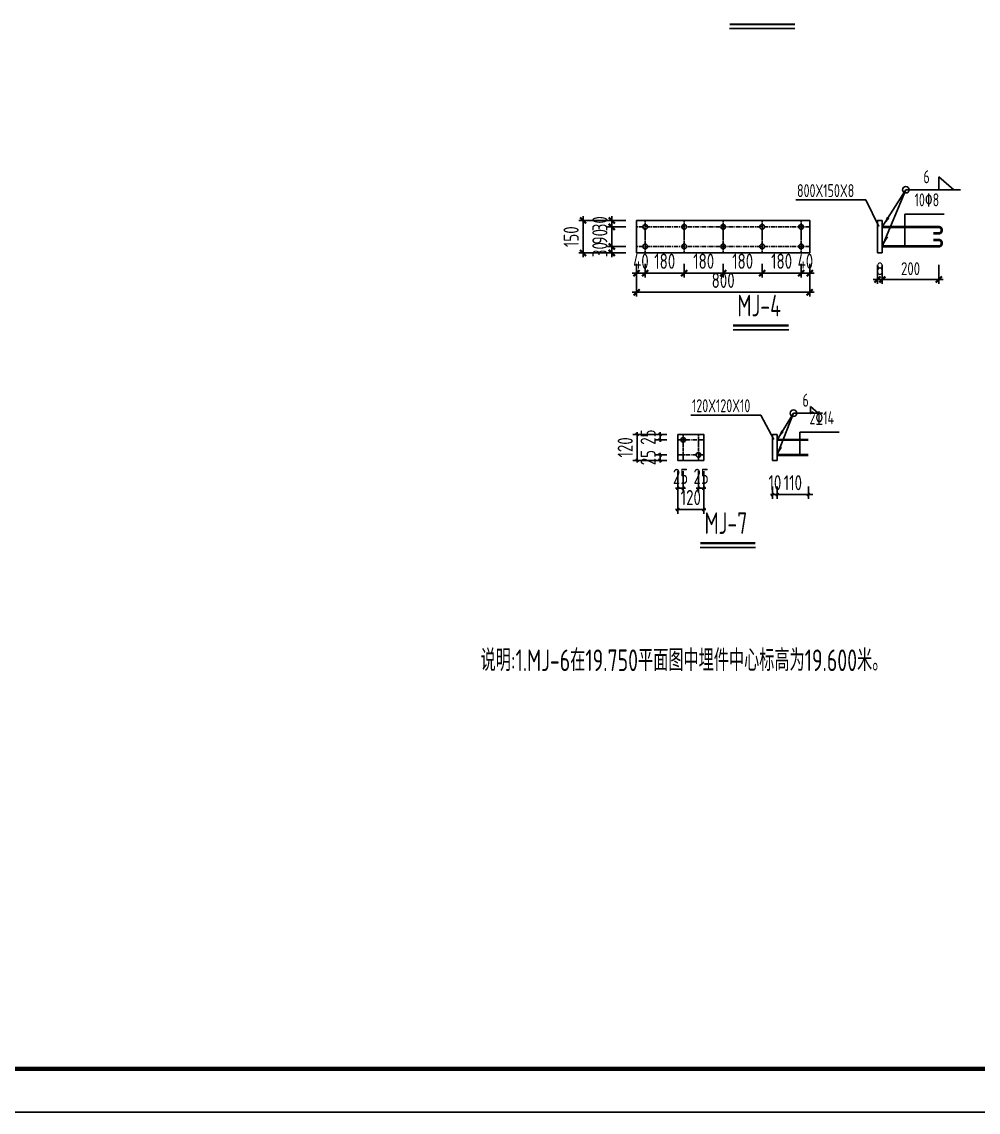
# Model space of a CAD drawing. Extents: x 665703 to 1047784, y -160603 to 92239.
# Drawn here: x 907662 to 929754, y -90749 to -65546 of the extents above; entities that cross this region are included whole.
import ezdxf
from ezdxf.enums import TextEntityAlignment as Align

# ---------------------------------------------------------------- set-up
doc = ezdxf.new("R2010")
doc.units = 0
doc.header["$LTSCALE"] = 800
doc.linetypes.add('CENTER', pattern=[2, 1.25, -0.25, 0.25, -0.25])
doc.layers.get('0').update_dxf_attribs({"linetype": 'CONTINUOUS'})
doc.layers.get('Defpoints').update_dxf_attribs({"linetype": 'CONTINUOUS'})
for name, color, linetype in [('AXIS', 4, 'CENTER'), ('COLU', 3, 'CONTINUOUS'), ('DIM', 2, 'CONTINUOUS'), ('REIN', 1, 'CONTINUOUS'), ('TEXT', 7, 'CONTINUOUS'), ('THICK', 6, 'CONTINUOUS'), ('THIN', 7, 'CONTINUOUS'), ('TK', 7, 'CONTINUOUS')]:
    doc.layers.add(name, color=color, linetype=linetype)
doc.styles.add('TSSD_Dimension', font='Tssdeng.shx', dxfattribs={"width": 0.75, "bigfont": 'hztxt.shx'})
doc.styles.add('TSSD_Norm', font='Tssdeng.shx', dxfattribs={"bigfont": 'hztxt.shx'})
doc.styles.add('TSSD_Rein', font='Tssdeng.shx', dxfattribs={"width": 0.7, "bigfont": 'hztxt.shx'})
doc.dimstyles.new('TSSD_20_100', dxfattribs={"dimtxt": 350, "dimasz": 100, "dimexe": 100, "dimexo": 250, "dimgap": 100, "dimtad": 1, "dimdec": 0, "dimlfac": 0.2, "dimzin": 0, "dimdsep": 46, "dimtxsty": 'TSSD_Dimension', "dimblk": 'ARCHTICK', "dimcen": 0, "dimdle": 100, "dimclrt": 7, "dimadec": 0, "dimazin": 0, "dimtfac": 1, "dimtdec": 0, "dimtix": 1, "dimtmove": 2, "dimatfit": 3, "dimldrblk": 'ARCHTICK', "dimfxl": 0, "dimtolj": 1, "dimtzin": 0, "dimarcsym": 0})
doc.dimstyles.new('TSSD_30_100', dxfattribs={"dimtxt": 300, "dimasz": 100, "dimexe": 100, "dimexo": 100, "dimgap": 100, "dimtad": 1, "dimdec": 0, "dimlfac": 0.3, "dimzin": 0, "dimdsep": 46, "dimtxsty": 'TSSD_Dimension', "dimblk": 'ARCHTICK', "dimcen": 0, "dimdle": 100, "dimclrt": 7, "dimadec": 0, "dimazin": 0, "dimtfac": 1, "dimtdec": 0, "dimtix": 1, "dimtmove": 2, "dimatfit": 3, "dimldrblk": 'ARCHTICK', "dimfxl": 0, "dimtvp": 0.7, "dimtolj": 1, "dimtzin": 0, "dimarcsym": 0})

# ---------------------------------------------------------------- blocks, each defined once
blk = doc.blocks.new('_ArchTick')
at = {"color": 0, "const_width": 0.5}
blk.add_lwpolyline([(-0.71, -0.71), (0.71, 0.71)], dxfattribs=at)
blk = doc.blocks.new('*D353')
at = {"layer": 'Defpoints', "color": 0, "transparency": 16777216}
for p in [(924763, -70888), (925663, -70888), (925663, -71355)]:
    blk.add_point(p, dxfattribs=at)
at = {"layer": 'DIM', "color": 0, "lineweight": -2, "transparency": 16777216}
for p, q in [((924763, -71138), (924763, -71455)), ((925663, -71138), (925663, -71455)), ((924663, -71355), (925763, -71355))]:
    blk.add_line(p, q, dxfattribs=at)
at = {"layer": 'DIM', "color": 0, "lineweight": -2, "transparency": 16777216, "xscale": 100, "yscale": 100, "zscale": 100, "rotation": 180}
blk.add_blockref('_ArchTick', (924763, -71355), dxfattribs=at)
at = {"layer": 'DIM', "color": 0, "lineweight": -2, "transparency": 16777216, "xscale": 100, "yscale": 100, "zscale": 100}
blk.add_blockref('_ArchTick', (925663, -71355), dxfattribs=at)
at = {"layer": 'DIM', "color": 7, "transparency": 16777216, "insert": (925213, -71080), "char_height": 350, "attachment_point": 5, "style": 'TSSD_Dimension'}
blk.add_mtext('\\A1;180', dxfattribs=at)
blk = doc.blocks.new('*D354')
at = {"layer": 'Defpoints', "color": 0, "transparency": 16777216}
for p in [(923863, -70888), (924763, -70888), (924763, -71355)]:
    blk.add_point(p, dxfattribs=at)
at = {"layer": 'DIM', "color": 0, "lineweight": -2, "transparency": 16777216}
for p, q in [((923863, -71138), (923863, -71455)), ((924763, -71138), (924763, -71455)), ((923763, -71355), (924863, -71355))]:
    blk.add_line(p, q, dxfattribs=at)
at = {"layer": 'DIM', "color": 0, "lineweight": -2, "transparency": 16777216, "xscale": 100, "yscale": 100, "zscale": 100, "rotation": 180}
blk.add_blockref('_ArchTick', (923863, -71355), dxfattribs=at)
at = {"layer": 'DIM', "color": 0, "lineweight": -2, "transparency": 16777216, "xscale": 100, "yscale": 100, "zscale": 100}
blk.add_blockref('_ArchTick', (924763, -71355), dxfattribs=at)
at = {"layer": 'DIM', "color": 7, "transparency": 16777216, "insert": (924313, -71080), "char_height": 350, "attachment_point": 5, "style": 'TSSD_Dimension'}
blk.add_mtext('\\A1;180', dxfattribs=at)
blk = doc.blocks.new('*D355')
at = {"layer": 'Defpoints', "color": 0, "transparency": 16777216}
for p in [(925663, -70888), (925863, -70888), (925863, -71355)]:
    blk.add_point(p, dxfattribs=at)
at = {"layer": 'DIM', "color": 0, "lineweight": -2, "transparency": 16777216}
for p, q in [((925663, -71138), (925663, -71455)), ((925863, -71138), (925863, -71455)), ((925663, -71355), (925563, -71355)), ((925663, -71355), (925863, -71355)), ((925863, -71355), (925963, -71355))]:
    blk.add_line(p, q, dxfattribs=at)
at = {"layer": 'DIM', "color": 0, "lineweight": -2, "transparency": 16777216, "xscale": 100, "yscale": 100, "zscale": 100}
blk.add_blockref('_ArchTick', (925663, -71355), dxfattribs=at)
at = {"layer": 'DIM', "color": 0, "lineweight": -2, "transparency": 16777216, "xscale": 100, "yscale": 100, "zscale": 100, "rotation": 180}
blk.add_blockref('_ArchTick', (925863, -71355), dxfattribs=at)
at = {"layer": 'DIM', "color": 7, "transparency": 16777216, "insert": (925763, -71080), "char_height": 350, "attachment_point": 5, "style": 'TSSD_Dimension'}
blk.add_mtext('\\A1;40', dxfattribs=at)
blk = doc.blocks.new('*D356')
at = {"layer": 'Defpoints', "color": 0, "transparency": 16777216}
for p in [(921863, -70738), (921290, -70888), (921863, -70888)]:
    blk.add_point(p, dxfattribs=at)
at = {"layer": 'DIM', "color": 0, "lineweight": -2, "transparency": 16777216}
for p, q in [((921613, -70738), (921190, -70738)), ((921290, -70738), (921290, -70638)), ((921290, -70738), (921290, -70888)), ((921613, -70888), (921190, -70888)), ((921290, -70888), (921290, -70988))]:
    blk.add_line(p, q, dxfattribs=at)
at = {"layer": 'DIM', "color": 0, "lineweight": -2, "transparency": 16777216, "xscale": 100, "yscale": 100, "zscale": 100}
for p, rotation in [((921290, -70738), 270), ((921290, -70888), 90)]:
    blk.add_blockref('_ArchTick', p, dxfattribs=dict(at, rotation=rotation))
at = {"layer": 'DIM', "color": 7, "transparency": 16777216, "insert": (921015, -70813), "char_height": 350, "attachment_point": 5, "rotation": 90, "style": 'TSSD_Dimension'}
blk.add_mtext('\\A1;30', dxfattribs=at)
blk = doc.blocks.new('*D357')
at = {"layer": 'Defpoints', "color": 0, "transparency": 16777216}
for p in [(921863, -70888), (922063, -70888), (922063, -71355)]:
    blk.add_point(p, dxfattribs=at)
at = {"layer": 'DIM', "color": 0, "lineweight": -2, "transparency": 16777216}
for p, q in [((921863, -71138), (921863, -71455)), ((922063, -71138), (922063, -71455)), ((921863, -71355), (921763, -71355)), ((921863, -71355), (922063, -71355)), ((922063, -71355), (922163, -71355))]:
    blk.add_line(p, q, dxfattribs=at)
at = {"layer": 'DIM', "color": 0, "lineweight": -2, "transparency": 16777216, "xscale": 100, "yscale": 100, "zscale": 100}
blk.add_blockref('_ArchTick', (921863, -71355), dxfattribs=at)
at = {"layer": 'DIM', "color": 0, "lineweight": -2, "transparency": 16777216, "xscale": 100, "yscale": 100, "zscale": 100, "rotation": 180}
blk.add_blockref('_ArchTick', (922063, -71355), dxfattribs=at)
at = {"layer": 'DIM', "color": 7, "transparency": 16777216, "insert": (921963, -71080), "char_height": 350, "attachment_point": 5, "style": 'TSSD_Dimension'}
blk.add_mtext('\\A1;40', dxfattribs=at)
blk = doc.blocks.new('*D358')
at = {"layer": 'Defpoints', "color": 0, "transparency": 16777216}
for p in [(922963, -70888), (923863, -70888), (923863, -71355)]:
    blk.add_point(p, dxfattribs=at)
at = {"layer": 'DIM', "color": 0, "lineweight": -2, "transparency": 16777216}
for p, q in [((922963, -71138), (922963, -71455)), ((923863, -71138), (923863, -71455)), ((922863, -71355), (923963, -71355))]:
    blk.add_line(p, q, dxfattribs=at)
at = {"layer": 'DIM', "color": 0, "lineweight": -2, "transparency": 16777216, "xscale": 100, "yscale": 100, "zscale": 100, "rotation": 180}
blk.add_blockref('_ArchTick', (922963, -71355), dxfattribs=at)
at = {"layer": 'DIM', "color": 0, "lineweight": -2, "transparency": 16777216, "xscale": 100, "yscale": 100, "zscale": 100}
blk.add_blockref('_ArchTick', (923863, -71355), dxfattribs=at)
at = {"layer": 'DIM', "color": 7, "transparency": 16777216, "insert": (923413, -71080), "char_height": 350, "attachment_point": 5, "style": 'TSSD_Dimension'}
blk.add_mtext('\\A1;180', dxfattribs=at)
blk = doc.blocks.new('*D359')
at = {"layer": 'Defpoints', "color": 0, "transparency": 16777216}
for p in [(921863, -70888), (925863, -70888), (925863, -71798)]:
    blk.add_point(p, dxfattribs=at)
at = {"layer": 'DIM', "color": 0, "lineweight": -2, "transparency": 16777216}
for p, q in [((921863, -71138), (921863, -71898)), ((925863, -71138), (925863, -71898)), ((921763, -71798), (925963, -71798))]:
    blk.add_line(p, q, dxfattribs=at)
at = {"layer": 'DIM', "color": 0, "lineweight": -2, "transparency": 16777216, "xscale": 100, "yscale": 100, "zscale": 100, "rotation": 180}
blk.add_blockref('_ArchTick', (921863, -71798), dxfattribs=at)
at = {"layer": 'DIM', "color": 0, "lineweight": -2, "transparency": 16777216, "xscale": 100, "yscale": 100, "zscale": 100}
blk.add_blockref('_ArchTick', (925863, -71798), dxfattribs=at)
at = {"layer": 'DIM', "color": 7, "transparency": 16777216, "insert": (923863, -71523), "char_height": 350, "attachment_point": 5, "style": 'TSSD_Dimension'}
blk.add_mtext('\\A1;800', dxfattribs=at)
blk = doc.blocks.new('*D360')
at = {"layer": 'Defpoints', "color": 0, "transparency": 16777216}
for p in [(927540, -71066), (928845, -71066), (928845, -71502)]:
    blk.add_point(p, dxfattribs=at)
at = {"layer": 'DIM', "color": 0, "lineweight": -2, "transparency": 16777216}
for p, q in [((927540, -71166), (927540, -71602)), ((928845, -71166), (928845, -71602)), ((927440, -71502), (928945, -71502))]:
    blk.add_line(p, q, dxfattribs=at)
at = {"layer": 'DIM', "color": 0, "lineweight": -2, "transparency": 16777216, "xscale": 100, "yscale": 100, "zscale": 100, "rotation": 180}
blk.add_blockref('_ArchTick', (927540, -71502), dxfattribs=at)
at = {"layer": 'DIM', "color": 0, "lineweight": -2, "transparency": 16777216, "xscale": 100, "yscale": 100, "zscale": 100}
blk.add_blockref('_ArchTick', (928845, -71502), dxfattribs=at)
at = {"layer": 'DIM', "color": 7, "transparency": 16777216, "insert": (928192, -71252), "char_height": 300, "attachment_point": 5, "style": 'TSSD_Dimension'}
blk.add_mtext('\\A1;200', dxfattribs=at)
blk = doc.blocks.new('*D361')
at = {"layer": 'Defpoints', "color": 0, "transparency": 16777216}
for p in [(927431, -71066), (927540, -71066), (927540, -71502)]:
    blk.add_point(p, dxfattribs=at)
at = {"layer": 'DIM', "color": 0, "lineweight": -2, "transparency": 16777216}
for p, q in [((927431, -71166), (927431, -71602)), ((927540, -71166), (927540, -71602)), ((927431, -71502), (927331, -71502)), ((927431, -71502), (927540, -71502)), ((927540, -71502), (927640, -71502))]:
    blk.add_line(p, q, dxfattribs=at)
at = {"layer": 'DIM', "color": 0, "lineweight": -2, "transparency": 16777216, "xscale": 100, "yscale": 100, "zscale": 100}
blk.add_blockref('_ArchTick', (927431, -71502), dxfattribs=at)
at = {"layer": 'DIM', "color": 0, "lineweight": -2, "transparency": 16777216, "xscale": 100, "yscale": 100, "zscale": 100, "rotation": 180}
blk.add_blockref('_ArchTick', (927540, -71502), dxfattribs=at)
at = {"layer": 'DIM', "color": 7, "transparency": 16777216, "insert": (927485, -71252), "char_height": 300, "attachment_point": 5, "style": 'TSSD_Dimension'}
blk.add_mtext('\\A1;8', dxfattribs=at)
blk = doc.blocks.new('*D362')
at = {"layer": 'Defpoints', "color": 0, "transparency": 16777216}
for p in [(921290, -70288), (921863, -70138), (921863, -70288)]:
    blk.add_point(p, dxfattribs=at)
at = {"layer": 'DIM', "color": 0, "lineweight": -2, "transparency": 16777216}
for p, q in [((921290, -70138), (921290, -70038)), ((921613, -70138), (921190, -70138)), ((921613, -70288), (921190, -70288)), ((921290, -70138), (921290, -70288)), ((921290, -70288), (921290, -70388))]:
    blk.add_line(p, q, dxfattribs=at)
at = {"layer": 'DIM', "color": 0, "lineweight": -2, "transparency": 16777216, "xscale": 100, "yscale": 100, "zscale": 100}
for p, rotation in [((921290, -70138), 270), ((921290, -70288), 90)]:
    blk.add_blockref('_ArchTick', p, dxfattribs=dict(at, rotation=rotation))
at = {"layer": 'DIM', "color": 7, "transparency": 16777216, "insert": (921015, -70213), "char_height": 350, "attachment_point": 5, "rotation": 90, "style": 'TSSD_Dimension'}
blk.add_mtext('\\A1;30', dxfattribs=at)
blk = doc.blocks.new('*D363')
at = {"layer": 'Defpoints', "color": 0, "transparency": 16777216}
for p in [(921863, -70288), (921290, -70738), (921863, -70738)]:
    blk.add_point(p, dxfattribs=at)
at = {"layer": 'DIM', "color": 0, "lineweight": -2, "transparency": 16777216}
for p, q in [((921613, -70288), (921190, -70288)), ((921290, -70288), (921290, -70188)), ((921290, -70288), (921290, -70738)), ((921613, -70738), (921190, -70738)), ((921290, -70738), (921290, -70838))]:
    blk.add_line(p, q, dxfattribs=at)
at = {"layer": 'DIM', "color": 0, "lineweight": -2, "transparency": 16777216, "xscale": 100, "yscale": 100, "zscale": 100}
for p, rotation in [((921290, -70288), 270), ((921290, -70738), 90)]:
    blk.add_blockref('_ArchTick', p, dxfattribs=dict(at, rotation=rotation))
at = {"layer": 'DIM', "color": 7, "transparency": 16777216, "insert": (921015, -70513), "char_height": 350, "attachment_point": 5, "rotation": 90, "style": 'TSSD_Dimension'}
blk.add_mtext('\\A1;90', dxfattribs=at)
blk = doc.blocks.new('*D364')
at = {"layer": 'Defpoints', "color": 0, "transparency": 16777216}
for p in [(920626, -70138), (921863, -70138), (921863, -70888)]:
    blk.add_point(p, dxfattribs=at)
at = {"layer": 'DIM', "color": 0, "lineweight": -2, "transparency": 16777216}
for p, q in [((920626, -70988), (920626, -70038)), ((921613, -70138), (920526, -70138)), ((921613, -70888), (920526, -70888))]:
    blk.add_line(p, q, dxfattribs=at)
at = {"layer": 'DIM', "color": 0, "lineweight": -2, "transparency": 16777216, "xscale": 100, "yscale": 100, "zscale": 100}
for p, rotation in [((920626, -70138), 90), ((920626, -70888), 270)]:
    blk.add_blockref('_ArchTick', p, dxfattribs=dict(at, rotation=rotation))
at = {"layer": 'DIM', "color": 7, "transparency": 16777216, "insert": (920351, -70513), "char_height": 350, "attachment_point": 5, "rotation": 90, "style": 'TSSD_Dimension'}
blk.add_mtext('\\A1;150', dxfattribs=at)
blk = doc.blocks.new('*D373')
at = {"color": 0, "linetype": 'ByBlock', "transparency": 16777216}
for p, q in [((922565, -75083), (922304, -75083)), ((922404, -75083), (922404, -75033)), ((922404, -75083), (922404, -75208)), ((922565, -75208), (922304, -75208)), ((922404, -75208), (922404, -75258))]:
    blk.add_line(p, q, dxfattribs=at)
at = {"layer": 'Defpoints', "color": 0, "linetype": 'ByBlock', "transparency": 16777216}
for p in [(922815, -75083), (922404, -75208), (922815, -75208)]:
    blk.add_point(p, dxfattribs=at)
at = {"color": 0, "linetype": 'ByBlock', "transparency": 16777216, "xscale": 50, "yscale": 50, "zscale": 50}
for p, rotation in [((922404, -75083), 270), ((922404, -75208), 90)]:
    blk.add_blockref('_ArchTick', p, dxfattribs=dict(at, rotation=rotation))
at = {"color": 7, "linetype": 'ByBlock', "transparency": 16777216, "insert": (922129, -75145), "char_height": 350, "attachment_point": 5, "rotation": 90, "style": 'TSSD_Dimension'}
blk.add_mtext('\\A1;25', dxfattribs=at)
blk = doc.blocks.new('*D374')
at = {"color": 0, "linetype": 'ByBlock', "transparency": 16777216}
for p, q in [((922565, -75558), (922304, -75558)), ((922404, -75558), (922404, -75508)), ((922404, -75558), (922404, -75683)), ((922565, -75683), (922304, -75683)), ((922404, -75683), (922404, -75733))]:
    blk.add_line(p, q, dxfattribs=at)
at = {"layer": 'Defpoints', "color": 0, "linetype": 'ByBlock', "transparency": 16777216}
for p in [(922815, -75558), (922404, -75683), (922815, -75683)]:
    blk.add_point(p, dxfattribs=at)
at = {"color": 0, "linetype": 'ByBlock', "transparency": 16777216, "xscale": 50, "yscale": 50, "zscale": 50}
for p, rotation in [((922404, -75558), 270), ((922404, -75683), 90)]:
    blk.add_blockref('_ArchTick', p, dxfattribs=dict(at, rotation=rotation))
at = {"color": 7, "linetype": 'ByBlock', "transparency": 16777216, "insert": (922129, -75620), "char_height": 350, "attachment_point": 5, "rotation": 90, "style": 'TSSD_Dimension'}
blk.add_mtext('\\A1;25', dxfattribs=at)
blk = doc.blocks.new('*D375')
at = {"color": 0, "linetype": 'ByBlock', "transparency": 16777216}
for p, q in [((922565, -75083), (921776, -75083)), ((921876, -75083), (921876, -75033)), ((921876, -75683), (921876, -75083)), ((922565, -75683), (921776, -75683)), ((921876, -75683), (921876, -75733))]:
    blk.add_line(p, q, dxfattribs=at)
at = {"layer": 'Defpoints', "color": 0, "linetype": 'ByBlock', "transparency": 16777216}
for p in [(921876, -75083), (922815, -75083), (922815, -75683)]:
    blk.add_point(p, dxfattribs=at)
at = {"color": 0, "linetype": 'ByBlock', "transparency": 16777216, "xscale": 50, "yscale": 50, "zscale": 50}
for p, rotation in [((921876, -75083), 270), ((921876, -75683), 90)]:
    blk.add_blockref('_ArchTick', p, dxfattribs=dict(at, rotation=rotation))
at = {"color": 7, "linetype": 'ByBlock', "transparency": 16777216, "insert": (921601, -75383), "char_height": 350, "attachment_point": 5, "rotation": 90, "style": 'TSSD_Dimension'}
blk.add_mtext('\\A1;120', dxfattribs=at)
blk = doc.blocks.new('*D376')
at = {"color": 0, "linetype": 'ByBlock', "transparency": 16777216}
for p, q in [((922815, -75933), (922815, -76918)), ((923415, -75933), (923415, -76918)), ((922815, -76818), (922765, -76818)), ((922815, -76818), (923415, -76818)), ((923415, -76818), (923465, -76818))]:
    blk.add_line(p, q, dxfattribs=at)
at = {"layer": 'Defpoints', "color": 0, "linetype": 'ByBlock', "transparency": 16777216}
for p in [(922815, -75683), (923415, -75683), (923415, -76818)]:
    blk.add_point(p, dxfattribs=at)
at = {"color": 0, "linetype": 'ByBlock', "transparency": 16777216, "xscale": 50, "yscale": 50, "zscale": 50}
blk.add_blockref('_ArchTick', (922815, -76818), dxfattribs=at)
at = {"color": 0, "linetype": 'ByBlock', "transparency": 16777216, "xscale": 50, "yscale": 50, "zscale": 50, "rotation": 180}
blk.add_blockref('_ArchTick', (923415, -76818), dxfattribs=at)
at = {"color": 7, "linetype": 'ByBlock', "transparency": 16777216, "insert": (923115, -76543), "char_height": 350, "attachment_point": 5, "style": 'TSSD_Dimension'}
blk.add_mtext('\\A1;120', dxfattribs=at)
blk = doc.blocks.new('*D377')
at = {"color": 0, "linetype": 'ByBlock', "transparency": 16777216}
for p, q in [((925004, -76288), (925004, -76574)), ((925113, -76288), (925113, -76574)), ((925004, -76474), (924954, -76474)), ((925004, -76474), (925113, -76474)), ((925113, -76474), (925163, -76474))]:
    blk.add_line(p, q, dxfattribs=at)
at = {"layer": 'Defpoints', "color": 0, "linetype": 'ByBlock', "transparency": 16777216}
for p in [(925004, -76038), (925113, -76038), (925113, -76474)]:
    blk.add_point(p, dxfattribs=at)
at = {"color": 0, "linetype": 'ByBlock', "transparency": 16777216, "xscale": 50, "yscale": 50, "zscale": 50}
blk.add_blockref('_ArchTick', (925004, -76474), dxfattribs=at)
at = {"color": 0, "linetype": 'ByBlock', "transparency": 16777216, "xscale": 50, "yscale": 50, "zscale": 50, "rotation": 180}
blk.add_blockref('_ArchTick', (925113, -76474), dxfattribs=at)
at = {"color": 7, "linetype": 'ByBlock', "transparency": 16777216, "insert": (925058, -76199), "char_height": 350, "attachment_point": 5, "style": 'TSSD_Dimension'}
blk.add_mtext('\\A1;10', dxfattribs=at)
blk = doc.blocks.new('*D378')
at = {"color": 0, "linetype": 'ByBlock', "transparency": 16777216}
for p, q in [((925113, -76288), (925113, -76574)), ((925833, -76288), (925833, -76574)), ((925013, -76474), (925933, -76474))]:
    blk.add_line(p, q, dxfattribs=at)
at = {"layer": 'Defpoints', "color": 0, "linetype": 'ByBlock', "transparency": 16777216}
for p in [(925113, -76038), (925833, -76038), (925833, -76474)]:
    blk.add_point(p, dxfattribs=at)
at = {"color": 0, "linetype": 'ByBlock', "transparency": 16777216, "xscale": 50, "yscale": 50, "zscale": 50, "rotation": 180}
blk.add_blockref('_ArchTick', (925113, -76474), dxfattribs=at)
at = {"color": 0, "linetype": 'ByBlock', "transparency": 16777216, "xscale": 50, "yscale": 50, "zscale": 50}
blk.add_blockref('_ArchTick', (925833, -76474), dxfattribs=at)
at = {"color": 7, "linetype": 'ByBlock', "transparency": 16777216, "insert": (925473, -76199), "char_height": 350, "attachment_point": 5, "style": 'TSSD_Dimension'}
blk.add_mtext('\\A1;110', dxfattribs=at)
blk = doc.blocks.new('*D379')
at = {"color": 0, "linetype": 'ByBlock', "transparency": 16777216}
for p, q in [((922815, -75933), (922815, -76427)), ((922940, -75933), (922940, -76427)), ((922815, -76327), (922765, -76327)), ((922815, -76327), (922940, -76327)), ((922940, -76327), (922990, -76327))]:
    blk.add_line(p, q, dxfattribs=at)
at = {"layer": 'Defpoints', "color": 0, "linetype": 'ByBlock', "transparency": 16777216}
for p in [(922815, -75683), (922940, -75683), (922940, -76327)]:
    blk.add_point(p, dxfattribs=at)
at = {"color": 0, "linetype": 'ByBlock', "transparency": 16777216, "xscale": 50, "yscale": 50, "zscale": 50}
blk.add_blockref('_ArchTick', (922815, -76327), dxfattribs=at)
at = {"color": 0, "linetype": 'ByBlock', "transparency": 16777216, "xscale": 50, "yscale": 50, "zscale": 50, "rotation": 180}
blk.add_blockref('_ArchTick', (922940, -76327), dxfattribs=at)
at = {"color": 7, "linetype": 'ByBlock', "transparency": 16777216, "insert": (922878, -76052), "char_height": 350, "attachment_point": 5, "style": 'TSSD_Dimension'}
blk.add_mtext('\\A1;25', dxfattribs=at)
blk = doc.blocks.new('*D380')
at = {"color": 0, "linetype": 'ByBlock', "transparency": 16777216}
for p, q in [((923290, -75933), (923290, -76427)), ((923415, -75933), (923415, -76427)), ((923290, -76327), (923240, -76327)), ((923290, -76327), (923415, -76327)), ((923415, -76327), (923465, -76327))]:
    blk.add_line(p, q, dxfattribs=at)
at = {"layer": 'Defpoints', "color": 0, "linetype": 'ByBlock', "transparency": 16777216}
for p in [(923290, -75683), (923415, -75683), (923415, -76327)]:
    blk.add_point(p, dxfattribs=at)
at = {"color": 0, "linetype": 'ByBlock', "transparency": 16777216, "xscale": 50, "yscale": 50, "zscale": 50}
blk.add_blockref('_ArchTick', (923290, -76327), dxfattribs=at)
at = {"color": 0, "linetype": 'ByBlock', "transparency": 16777216, "xscale": 50, "yscale": 50, "zscale": 50, "rotation": 180}
blk.add_blockref('_ArchTick', (923415, -76327), dxfattribs=at)
at = {"color": 7, "linetype": 'ByBlock', "transparency": 16777216, "insert": (923353, -76052), "char_height": 350, "attachment_point": 5, "style": 'TSSD_Dimension'}
blk.add_mtext('\\A1;25', dxfattribs=at)
blk = doc.blocks.new('*D425')
at = {"layer": 'Defpoints', "color": 0, "transparency": 16777216}
for p in [(922063, -70888), (922963, -70888), (922963, -71355)]:
    blk.add_point(p, dxfattribs=at)
at = {"layer": 'DIM', "color": 0, "lineweight": -2, "transparency": 16777216}
for p, q in [((922063, -71138), (922063, -71455)), ((922963, -71138), (922963, -71455)), ((921963, -71355), (923063, -71355))]:
    blk.add_line(p, q, dxfattribs=at)
at = {"layer": 'DIM', "color": 0, "lineweight": -2, "transparency": 16777216, "xscale": 100, "yscale": 100, "zscale": 100, "rotation": 180}
blk.add_blockref('_ArchTick', (922063, -71355), dxfattribs=at)
at = {"layer": 'DIM', "color": 0, "lineweight": -2, "transparency": 16777216, "xscale": 100, "yscale": 100, "zscale": 100}
blk.add_blockref('_ArchTick', (922963, -71355), dxfattribs=at)
at = {"layer": 'DIM', "color": 7, "transparency": 16777216, "insert": (922513, -71080), "char_height": 350, "attachment_point": 5, "style": 'TSSD_Dimension'}
blk.add_mtext('\\A1;180', dxfattribs=at)

msp = doc.modelspace()

# ---------------------------------------------------------------- linework, layer by layer
for p, q in [((928063.5, -69994.5), (928968.6, -69994.5)), ((928063.5, -69994.5), (928063.5, -70737.8)), ((925636.6, -75032.2), (925636.6, -75557.8)), ((925636.6, -75032.2), (926541.7, -75032.2))]:
    msp.add_line(p, q)
for centre in [(928081.6, -69426.8), (925487.2, -74590.4)]:
    msp.add_circle(centre, 75)
at = {"layer": 'AXIS', "ltscale": 0.1}
for p, q in [((925863.1, -70287.8), (921863.1, -70287.8)), ((925863.1, -70737.8), (921863.1, -70737.8)), ((923415.2, -75207.8), (922815.2, -75207.8)), ((923415.2, -75557.8), (922815.2, -75557.8))]:
    msp.add_line(p, q, dxfattribs=at)
at = {"layer": 'AXIS', "ltscale": 0.05}
for p, q in [((922063.1, -70137.8), (922063.1, -70887.8)), ((922963.1, -70137.8), (922963.1, -70887.8)), ((923863.1, -70137.8), (923863.1, -70887.8)), ((924763.1, -70137.8), (924763.1, -70887.8)), ((925663.1, -70137.8), (925663.1, -70887.8)), ((922940.2, -75082.8), (922940.2, -75682.8)), ((923290.2, -75082.8), (923290.2, -75682.8))]:
    msp.add_line(p, q, dxfattribs=at)
at = {"layer": 'COLU'}
for p, q in [((927431, -70887.8), (927539.5, -70887.8)), ((925004.1, -75682.8), (925112.6, -75682.8))]:
    msp.add_line(p, q, dxfattribs=at)
for points in [[(921863.1, -70137.8), (925863.1, -70137.8), (925863.1, -70887.8), (921863.1, -70887.8)], [(922815.2, -75082.8), (923415.2, -75082.8), (923415.2, -75682.8), (922815.2, -75682.8)]]:
    msp.add_lwpolyline(points, close=True, dxfattribs=at)
for points in [[(927539.5, -70137.8), (927431, -70137.8), (927431, -70887.8)], [(927539.5, -70137.8), (927539.5, -70887.8)], [(925112.6, -75082.8), (925004.1, -75082.8), (925004.1, -75682.8)], [(925112.6, -75082.8), (925112.6, -75682.8)]]:
    msp.add_lwpolyline(points, dxfattribs=at)
at = {"layer": 'REIN', "const_width": 60}
for points in [[(927539.5, -70287.8), (928838.4, -70287.8, -1), (928838.4, -70437.8), (928718.4, -70437.8)], [(927539.5, -70737.8), (928838.4, -70737.8, 1), (928838.4, -70587.8), (928718.4, -70587.8)]]:
    msp.add_lwpolyline(points, format="xyb", dxfattribs=at)
for points in [[(925112.6, -75207.8), (925833, -75207.8)], [(925112.6, -75557.8), (925833, -75557.8)]]:
    msp.add_lwpolyline(points, dxfattribs=at)
at = {"layer": 'THICK'}
for points in [[(924011.6, -65603, 50, 50, 0), (925520.6, -65603, 50, 50, 0)], [(924092, -72565.6, 50, 50, 0), (925379.3, -72565.6, 50, 50, 0)], [(923332.1, -77595, 50, 50, 0), (924609.5, -77595, 50, 50, 0)]]:
    msp.add_lwpolyline(points, format="xyseb", dxfattribs=at)
at = {"layer": 'THIN'}
for p, q in [((928844.5, -69125.7), (928844.5, -69426)), ((929190.6, -69426), (928844.5, -69125.7)), ((927539.5, -70737.8), (928081.6, -69426.8)), ((927539.5, -70287.8), (928081.6, -69426.8)), ((928081.6, -69426.8), (928644.7, -69426.8)), ((928081.6, -69426.8), (929346.2, -69426.8)), ((925112.6, -75207.8), (925487.2, -74590.4)), ((925112.6, -75557.8), (925487.2, -74590.4)), ((925487.2, -74590.4), (926157.3, -74590.4)), ((925487.2, -74590.4), (925850.7, -74590.4)), ((925883.6, -74439.4), (925883.6, -74589.6)), ((926056.6, -74589.6), (925883.6, -74439.4))]:
    msp.add_line(p, q, dxfattribs=at)
at = {"layer": 'THIN', "color": 7}
for p, q in [((925540.3, -69664.3), (927159.2, -69664.3)), ((927159.2, -69664.3), (927457.6, -70280.3)), ((923113.4, -74636.4), (924732.3, -74636.4)), ((924732.3, -74636.4), (925030.7, -75200.4))]:
    msp.add_line(p, q, dxfattribs=at)
at = {"layer": 'THIN'}
for points in [[(924011.6, -65703), (925520.6, -65703)], [(924092, -72665.6), (925379.3, -72665.6)], [(923332.1, -77695), (924609.5, -77695)]]:
    msp.add_lwpolyline(points, dxfattribs=at)
for points in [[(927539.5, -70287.8, 0, 70, 0), (927676.3, -70070.5, 70, 70, 0)], [(927539.5, -70737.8, 0, 70, 0), (927647.9, -70507.2, 70, 70, 0)], [(925112.6, -75207.8, 0, 70, 0), (925233.2, -75009.2, 70, 70, 0)], [(925112.6, -75557.8, 0, 70, 0), (925194.2, -75374.5, 70, 70, 0)]]:
    msp.add_lwpolyline(points, format="xyseb", dxfattribs=at)
for centre in [(922063.1, -70287.8), (922963.1, -70287.8), (923863.1, -70287.8), (924763.1, -70287.8), (925663.1, -70287.8), (922063.1, -70737.8), (922963.1, -70737.8), (923863.1, -70737.8), (924763.1, -70737.8), (925663.1, -70737.8), (922940.2, -75207.8), (923290.2, -75557.8)]:
    msp.add_circle(centre, 53.8, dxfattribs=at)
at = {"layer": 'TK', "color": 2}
msp.add_lwpolyline([(948451.9, -31349.2), (864351.9, -31349.2), (864351.9, -90749.2), (948451.9, -90749.2)], close=True, dxfattribs=at)
at = {"layer": 'TK', "color": 2, "const_width": 100}
msp.add_lwpolyline([(866851.9, -32349.2), (947451.9, -32349.2), (947451.9, -89749.2), (866851.9, -89749.2)], close=True, dxfattribs=at)

# ---------------------------------------------------------------- texts
at = {"layer": 'TEXT', "color": 7, "style": 'TSSD_Rein', "width": 0.7}
for s, p in [('800X150X8', (925569.7, -69598.2)), ('120X120X10', (923142.8, -74570.2))]:
    msp.add_text(s, height=300, dxfattribs=at).set_placement(p)
at = {"layer": 'TEXT', "width": 0.7}
for s, height, style, p in [('10%%1308', 300, 'TSSD_Rein', (928284.7, -69901.4)), ('MJ-4', 500, 'TSSD_Norm', (924192, -72504.1)), ('2%%13114', 300, 'TSSD_Rein', (925857.8, -74939.1)), ('MJ-7', 500, 'TSSD_Norm', (923432.1, -77533.4))]:
    msp.add_text(s, height=height, dxfattribs=dict(at, style=style)).set_placement(p, align=Align.BOTTOM_LEFT)
at = {"layer": 'TEXT', "style": 'TSSD_Norm', "width": 0.7}
msp.add_text('说明:1.MJ-6在19.750平面图中埋件中心标高为19.600米。', height=500, dxfattribs=at).set_placement((927657.3, -80703.1), align=Align.BOTTOM_RIGHT)
at = {"layer": 'THIN', "style": 'TSSD_Rein', "width": 0.7}
for p in [(928489.4, -69368.4), (925695.3, -74532)]:
    msp.add_text('6', height=300, dxfattribs=at).set_placement(p, align=Align.BOTTOM_LEFT)

# ---------------------------------------------------------------- dimensions: what is measured, and where the dimension line sits
at = {"layer": 'DIM'}
for base, p1, p2, picture, middle in [((920626, -70137.8), (921863.1, -70887.8), (921863.1, -70137.8), '*D364', (920351, -70512.8)), ((921290, -70287.8), (921863.1, -70137.8), (921863.1, -70287.8), '*D362', (921015, -70212.8)), ((921290, -70737.8), (921863.1, -70287.8), (921863.1, -70737.8), '*D363', (921015, -70512.8)), ((921290, -70887.8), (921863.1, -70737.8), (921863.1, -70887.8), '*D356', (921015, -70812.8))]:
    dim = msp.add_linear_dim(base=base, p1=p1, p2=p2, angle=90, dimstyle='TSSD_20_100', dxfattribs=at)
    dim.commit()
    dim.dimension.update_dxf_attribs({"geometry": picture, "text_midpoint": middle})
for base, p1, p2, picture, middle in [((922063.1, -71354.7), (921863.1, -70887.8), (922063.1, -70887.8), '*D357', (921963.1, -71079.7)), ((925863.1, -71797.6), (921863.1, -70887.8), (925863.1, -70887.8), '*D359', (923863.1, -71522.6)), ((922963.1, -71354.7), (922063.1, -70887.8), (922963.1, -70887.8), '*D425', (922513.1, -71079.7)), ((923863.1, -71354.7), (922963.1, -70887.8), (923863.1, -70887.8), '*D358', (923413.1, -71079.7)), ((924763.1, -71354.7), (923863.1, -70887.8), (924763.1, -70887.8), '*D354', (924313.1, -71079.7)), ((925663.1, -71354.7), (924763.1, -70887.8), (925663.1, -70887.8), '*D353', (925213.1, -71079.7)), ((925863.1, -71354.7), (925663.1, -70887.8), (925863.1, -70887.8), '*D355', (925763.1, -71079.7))]:
    dim = msp.add_linear_dim(base=base, p1=p1, p2=p2, dimstyle='TSSD_20_100', dxfattribs=at)
    dim.commit()
    dim.dimension.update_dxf_attribs({"geometry": picture, "text_midpoint": middle})
for base, p1, p2, text, picture, middle in [((927539.5, -71501.8), (927431, -71065.9), (927539.5, -71065.9), '8', '*D361', (927485.2, -71251.8)), ((928844.5, -71501.8), (927539.5, -71065.9), (928844.5, -71065.9), '200', '*D360', (928192, -71251.8))]:
    dim = msp.add_linear_dim(base=base, p1=p1, p2=p2, text=text, dimstyle='TSSD_30_100', dxfattribs=at)
    dim.commit()
    dim.dimension.update_dxf_attribs({"geometry": picture, "text_midpoint": middle})
for base, p1, p2, picture, middle in [((921876, -75082.8), (922815.2, -75682.8), (922815.2, -75082.8), '*D375', (921601, -75382.8)), ((922403.9, -75207.8), (922815.2, -75082.8), (922815.2, -75207.8), '*D373', (922128.9, -75145.3)), ((922403.9, -75682.8), (922815.2, -75557.8), (922815.2, -75682.8), '*D374', (922128.9, -75620.3))]:
    dim = msp.add_linear_dim(base=base, p1=p1, p2=p2, angle=90, dimstyle='TSSD_20_100', override={"dimasz": 50, "dimblk1": 'ARCHTICK', "dimblk2": 'ARCHTICK', "dimsah": 1}, dxfattribs=at)
    dim.commit()
    dim.dimension.update_dxf_attribs({"geometry": picture, "text_midpoint": middle})
for base, p1, p2, picture, middle in [((922940.2, -76327), (922815.2, -75682.8), (922940.2, -75682.8), '*D379', (922877.7, -76052)), ((923415.2, -76818), (922815.2, -75682.8), (923415.2, -75682.8), '*D376', (923115.2, -76543)), ((923415.2, -76327), (923290.2, -75682.8), (923415.2, -75682.8), '*D380', (923352.7, -76052))]:
    dim = msp.add_linear_dim(base=base, p1=p1, p2=p2, dimstyle='TSSD_20_100', override={"dimasz": 50, "dimblk1": 'ARCHTICK', "dimblk2": 'ARCHTICK', "dimsah": 1}, dxfattribs=at)
    dim.commit()
    dim.dimension.update_dxf_attribs({"geometry": picture, "text_midpoint": middle})
for base, p1, p2, text, picture, middle in [((925112.6, -76474.2), (925004.1, -76038.2), (925112.6, -76038.2), '10', '*D377', (925058.4, -76199.2)), ((925833, -76474.2), (925112.6, -76038.2), (925833, -76038.2), '110', '*D378', (925472.8, -76199.2))]:
    dim = msp.add_linear_dim(base=base, p1=p1, p2=p2, text=text, dimstyle='TSSD_20_100', override={"dimasz": 50, "dimblk1": 'ARCHTICK', "dimblk2": 'ARCHTICK', "dimsah": 1}, dxfattribs=at)
    dim.commit()
    dim.dimension.update_dxf_attribs({"geometry": picture, "text_midpoint": middle})

doc.saveas('drawing.dxf')
